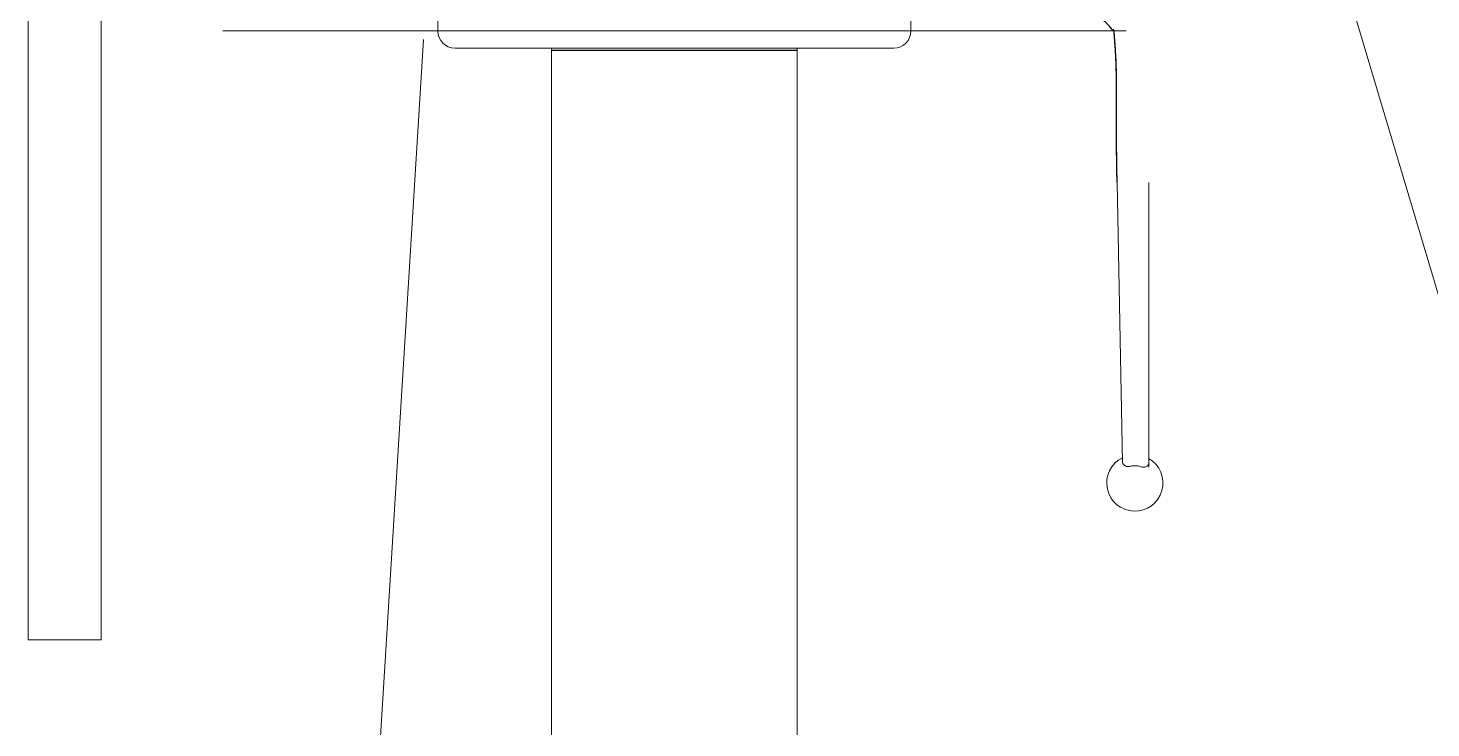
# Model space of a CAD drawing. Header units: millimetres. Extents: x 0 to 100323, y 0 to 59400.
# Drawn here: x 64621 to 66252, y 27148 to 27961 of the extents above; entities that cross this region are included whole.
import ezdxf

# ---------------------------------------------------------------- set-up
doc = ezdxf.new("R2010")
doc.units = ezdxf.units.MM
doc.header["$LTSCALE"] = 100
doc.linetypes.add('CHAIN', pattern=[0.3543, 0.2362, -0.0295, 0.0591, -0.0295])
doc.layers.add('P_Biomass (BM)', color=150, linetype='Continuous', lineweight=18, true_color=0x007fff)
doc.layers.add('P_BioMass CenterLine', color=150, linetype='CHAIN', lineweight=18, true_color=0x007fff)
doc.layers.add('Symbol', color=7, linetype='Continuous', lineweight=18)
doc.layers.add('Visible', color=7, linetype='Continuous', lineweight=25)

# ---------------------------------------------------------------- blocks, each defined once
blk = doc.blocks.new('Balloon37')
at = {"layer": 'Symbol'}
blk.add_line((650.808, 279.478), (648.715, 245.678), dxfattribs=at)
blk = doc.blocks.new('Balloon38')
at = {"layer": 'Symbol'}
blk.add_line((659.304, 287.577), (685.951, 198.186), dxfattribs=at)

msp = doc.modelspace()

# ---------------------------------------------------------------- linework, layer by layer
at = {"layer": 'P_Biomass (BM)'}
for p, q in [((64621.1, 28507.1), (64621.1, 27250.2)), ((64706.1, 28507.1), (64706.1, 27250.2)), ((65097.4, 27989), (65097.4, 27957.8)), ((65647.4, 27989), (65647.4, 27957.8)), ((65117.4, 27937.8), (65627.4, 27937.8)), ((65229.5, 27937.8), (65229.5, 27935.3)), ((65229.5, 27935.3), (65229.5, 26655.3)), ((65229.5, 27935.3), (65515.2, 27935.3)), ((65515.2, 27937.8), (65515.2, 27935.3)), ((65515.2, 27935.3), (65515.2, 27123.1)), ((65887, 27781.7), (65893.2, 27456.7)), ((65923.7, 27781.7), (65923.7, 27460.7)), ((65923.7, 27459.2), (65923.7, 27458)), ((65923.7, 27457), (65923.7, 27450.6)), ((65923.7, 27456), (65923.7, 27455.5)), ((64621.1, 27250.2), (64706.1, 27250.2))]:
    msp.add_line(p, q, dxfattribs=at)
for centre, radius, start, end in [((65117.4, 27957.8), 20, 180, 270), ((65627.4, 27957.8), 20, 270, 0), ((65907.6, 27432.3), 32.7, 116.2481, 60.3786)]:
    msp.add_arc(centre, radius, start, end, dxfattribs=at)
for points, knots in [([(65883, 27959.7), (65883, 27959.6), (65882.9, 27959.6), (65882.8, 27959.5), (65882.7, 27959.4), (65882.6, 27959.3), (65882.5, 27959.3), (65882.4, 27959.2), (65882.4, 27959.2), (65882.4, 27959.2), (65882.4, 27959.2), (65882.4, 27959.2), (65882.4, 27959.2), (65882.4, 27959.2), (65882.4, 27959.2), (65882.4, 27959.2), (65882.4, 27959.2), (65882.4, 27959.2), (65882.4, 27959.2), (65882.4, 27959.2), (65882.4, 27959.2), (65882.4, 27959.2), (65882.4, 27959.2), (65882.4, 27959.2), (65882.4, 27959.2), (65882.4, 27959.2)], [0, 0, 0, 0, 0.0342653, 0.0342653, 0.0564104, 0.0564104, 0.1118493, 0.1118493, 0.1522536, 0.1522536, 0.165715, 0.165715, 0.1993723, 0.1993723, 0.211992, 0.211992, 0.2167244, 0.2167244, 0.218499, 0.218499, 0.2193403, 0.2193403, 0.219761, 0.219761, 0.2198135, 0.2198135, 0.2198135, 0.2198135]), ([(65882.4, 27959.2), (65882.4, 27959.2), (65882.4, 27959.2), (65882.4, 27959.2), (65882.4, 27959.2), (65882.4, 27959.2), (65882.4, 27959.2), (65882.4, 27959.2), (65882.4, 27959.2), (65882.4, 27959.2)], [13.1050358, 13.1050358, 13.1050358, 13.1050358, 13.1309743, 13.1309743, 13.1934743, 13.1934743, 13.3184743, 13.3184743, 13.3308836, 13.3308836, 13.3308836, 13.3308836]), ([(65883.4, 27957.7), (65883.4, 27957.7), (65883.4, 27957.7), (65883.4, 27957.7), (65883.4, 27957.7), (65883.4, 27957.7), (65883.4, 27957.7), (65883.4, 27957.7), (65883.4, 27957.7), (65883.4, 27957.7), (65883.4, 27957.7), (65883.4, 27957.7), (65883.4, 27957.7), (65883.4, 27957.7)], [7.0453475596, 7.0453475596, 7.0453475596, 7.0453475596, 7.0453759568, 7.0453759568, 7.0453884745, 7.0453884745, 7.0454217161, 7.0454217161, 7.0454660294, 7.0454660294, 7.0455841978, 7.0455841978, 7.0456360431, 7.0456360431, 7.0456360431, 7.0456360431]), ([(65923.7, 27781.7), (65923.7, 27698.4), (65923.7, 27615), (65923.7, 27519), (65923.7, 27506.4), (65923.7, 27487.4), (65923.7, 27481), (65923.7, 27471.5), (65923.7, 27468.3), (65923.7, 27463.6), (65923.7, 27462), (65923.7, 27460.3), (65923.7, 27460.3), (65923.7, 27460.2)], [0, 0, 0, 0, 10, 10, 11.520833, 11.520833, 12.28125, 12.28125, 12.661458, 12.661458, 12.851563, 12.851563, 12.860497, 12.860497, 12.860497, 12.860497]), ([(65893.1, 27461.6), (65893.1, 27461.6), (65893.1, 27461.6), (65893.1, 27461), (65893.1, 27459.7), (65893.2, 27457.3), (65893, 27456.1), (65893.9, 27454.4), (65894.4, 27453.5), (65896.2, 27452.4), (65897, 27452), (65898.9, 27451.5), (65899.8, 27451.5), (65901, 27451.6), (65901.4, 27451.6), (65902.9, 27451.9), (65903.8, 27452.2), (65907.3, 27452.5), (65908.7, 27452.5), (65911.8, 27452.1), (65913.3, 27451.7), (65914.4, 27451.3)], [-2.513433, -2.513433, -2.513433, -2.513433, -2.353784, -2.353784, -1.668382, -1.668382, -0.997322, -0.997322, -0.686704, -0.686704, -0.523295, -0.523295, -0.401439, -0.401439, -0.353896, -0.353896, -0.244256, -0.244256, -0.142517, -0.142517, 0, 0, 0, 0]), ([(65914.4, 27451.3), (65915, 27451.1), (65915.7, 27450.9), (65917.1, 27450.6), (65917.7, 27450.6), (65919.1, 27450.7), (65919.9, 27450.8), (65921.6, 27451.5), (65922.3, 27452.1), (65923.4, 27453.5), (65923.7, 27454.5), (65923.7, 27455.4), (65923.7, 27455.5), (65923.7, 27455.6)], [-2.638335, -2.638335, -2.638335, -2.638335, -2.541484, -2.541484, -2.438567, -2.438567, -2.28348, -2.28348, -2.054864, -2.054864, -1.611003, -1.611003, -1.556778, -1.556778, -1.556778, -1.556778]), ([(65923.7, 27459.6), (65923.7, 27459.9), (65923.7, 27460.1), (65923.7, 27460.6), (65923.7, 27460.7), (65923.7, 27460.7)], [-1.0338091, -1.0338091, -1.0338091, -1.0338091, -0.902225, -0.902225, -0.7022309, -0.7022309, -0.7022309, -0.7022309]), ([(65923.7, 27459.2), (65923.7, 27459), (65923.7, 27458.7), (65923.7, 27457.7), (65923.7, 27456.7), (65923.7, 27455.5)], [-0.3264327, -0.3264327, -0.3264327, -0.3264327, -0.2401981, -0.2401981, 0, 0, 0, 0])]:
    msp.add_open_spline(points, degree=3, knots=knots, dxfattribs=at)
at = {"layer": 'P_BioMass CenterLine', "ltscale": 11.667578}
for p, q in [((65897.4, 27957.8), (64847.4, 27957.8)), ((64847.4, 27957.8), (65897.4, 27957.8))]:
    msp.add_line(p, q, dxfattribs=at)
at = {"layer": 'Visible'}
for p, q in [((65883, 27959.7), (65883, 27959.7)), ((65883.4, 27957.7), (65883.4, 27957.7)), ((65883.5, 27957.7), (65883.5, 27957.7)), ((65229.5, 27935.3), (65515.2, 27935.3))]:
    msp.add_line(p, q, dxfattribs=at)
for points, knots in [([(65881.7, 27958.6), (65880.7, 27959.5), (65880.1, 27961.4), (65876.2, 27965.3), (65873.2, 27968.2), (65861.2, 27979.8), (65852.1, 27988.3), (65816.1, 28023), (65789.4, 28049.4), (65755.2, 28082.8), (65747.2, 28089.3), (65736.4, 28099.7), (65733.3, 28103.2), (65726.1, 28113.5), (65722.8, 28120.7), (65719.2, 28133.9), (65718.5, 28139.8), (65718.4, 28145.7)], [7.133962, 7.133962, 7.133962, 7.133962, 7.299118, 7.299118, 7.799121, 7.799121, 9.299156, 9.299156, 13.799275, 13.799275, 15.032666, 15.032666, 15.597877, 15.597877, 16.530098, 16.530098, 17.237075, 17.237075, 17.237075, 17.237075]), ([(65882.4, 27959.2), (65882.4, 27959.2), (65882.4, 27959.2), (65882.4, 27959.2), (65882.4, 27959.2), (65882.4, 27959.2), (65882.4, 27959.2), (65882.4, 27959.2), (65882.4, 27959.2), (65882.4, 27959.2), (65882.4, 27959.2), (65882.3, 27959.2), (65883, 27958.3), (65883.3, 27957.8), (65883.3, 27957.8), (65883.3, 27957.7), (65883.3, 27957.7), (65883.3, 27957.7), (65883.3, 27957.7), (65883.3, 27957.7), (65883.3, 27957.7), (65883.4, 27957.7), (65883.4, 27957.7), (65883.4, 27957.7), (65883.4, 27957.7), (65883.4, 27957.7), (65883.4, 27957.7), (65883.4, 27957.7), (65883.4, 27957.7), (65883.4, 27957.7), (65883.4, 27957.7), (65883.4, 27957.7), (65883.4, 27957.7), (65883.4, 27957.7), (65883.4, 27957.7), (65883.4, 27957.7), (65883.4, 27957.7), (65883.4, 27957.7)], [7.21565822, 7.21565822, 7.21565822, 7.21565822, 7.21590425, 7.21590425, 7.21604345, 7.21604345, 7.21611305, 7.21611305, 7.21614786, 7.21614786, 7.21616527, 7.21616527, 7.28151799, 7.28151799, 7.28688035, 7.28688035, 7.28911105, 7.28911105, 7.28966903, 7.28966903, 7.29023132, 7.29023132, 7.29051201, 7.29051201, 7.29079325, 7.29079325, 7.29086288, 7.29086288, 7.2908977, 7.2908977, 7.29093292, 7.29093292, 7.29095056, 7.29095056, 7.29102182, 7.29102182, 7.2921349, 7.2921349, 7.2921349, 7.2921349]), ([(65883.9, 27957.8), (65883.9, 27957.8), (65883.9, 27957.8), (65883.9, 27957.8), (65883.9, 27957.8), (65883.9, 27957.8), (65883.9, 27957.8), (65883.9, 27957.8), (65883.9, 27957.8), (65883.9, 27957.8), (65883.9, 27957.8), (65883.9, 27957.8), (65883.9, 27957.8), (65883.9, 27957.8), (65883.9, 27957.8), (65883.9, 27957.8), (65883.9, 27957.8), (65883.9, 27957.8), (65883.9, 27957.8), (65883.9, 27957.8), (65883.9, 27957.8), (65883.8, 27957.7), (65883.7, 27957.7), (65883.6, 27957.7), (65883.5, 27957.7), (65883.4, 27957.7), (65883.4, 27957.7), (65883.4, 27957.7), (65883.4, 27957.7), (65883.3, 27957.7), (65883.3, 27957.7), (65883.3, 27957.7), (65883.3, 27957.7), (65883.3, 27957.7), (65883.3, 27957.7), (65883.3, 27957.7), (65883.3, 27957.7), (65883.3, 27957.7), (65883.3, 27957.7), (65883.3, 27957.7), (65883.3, 27957.7), (65883.3, 27957.7), (65883.3, 27957.7), (65883.3, 27957.7), (65883.3, 27957.7), (65883.3, 27957.7), (65883.3, 27957.7), (65883.3, 27957.7), (65883.3, 27957.7), (65883.3, 27957.7), (65883.3, 27957.7), (65883.3, 27957.7), (65883.3, 27957.7), (65883.3, 27957.7), (65883.3, 27957.7), (65883.3, 27957.7), (65883.3, 27957.7), (65883.3, 27957.7), (65883.3, 27957.8), (65883.2, 27957.9), (65883.2, 27958), (65883, 27958.3), (65882.9, 27958.6), (65882.6, 27958.9), (65882.5, 27959.1), (65882.4, 27959.2), (65882.4, 27959.2), (65882.4, 27959.2)], [7.2287214, 7.2287214, 7.2287214, 7.2287214, 7.2287315, 7.2287315, 7.2287848, 7.2287848, 7.2287979, 7.2287979, 7.2288079, 7.2288079, 7.2289104, 7.2289104, 7.2289956, 7.2289956, 7.2292514, 7.2292514, 7.2300187, 7.2300187, 7.2323202, 7.2323202, 7.2392244, 7.2392244, 7.2599401, 7.2599401, 7.322258, 7.322258, 7.3888131, 7.3888131, 7.4012769, 7.4012769, 7.4106247, 7.4106247, 7.411501, 7.411501, 7.4116653, 7.4116653, 7.4117886, 7.4117886, 7.4118054, 7.4118054, 7.4118156, 7.4118156, 7.4118618, 7.4118618, 7.4119018, 7.4119018, 7.412022, 7.412022, 7.4123822, 7.4123822, 7.4127026, 7.4127026, 7.4131073, 7.4131073, 7.4137689, 7.4137689, 7.4150961, 7.4150961, 7.4189228, 7.4189228, 7.4303908, 7.4303908, 7.4648843, 7.4648843, 7.4837966, 7.4837966, 7.4846564, 7.4846564, 7.4846564, 7.4846564]), ([(65882.4, 27959.2), (65882.4, 27959.2), (65882.4, 27959.2), (65882.4, 27959.2), (65882.4, 27959.2), (65882.4, 27959.2), (65882.4, 27959.2), (65882.4, 27959.2), (65882.4, 27959.2), (65882.4, 27959.2), (65882.4, 27959.2), (65882.4, 27959.2), (65882.4, 27959.2), (65882.4, 27959.2)], [1.6592567, 1.6592567, 1.6592567, 1.6592567, 1.65926823, 1.65926823, 1.65935196, 1.65935196, 1.66069637, 1.66069637, 1.66340635, 1.66340635, 1.66891234, 1.66891234, 1.75256988, 1.75256988, 1.75256988, 1.75256988]), ([(65883.4, 27957.7), (65883.4, 27957.7), (65883.4, 27957.7), (65883.4, 27957.7), (65883.4, 27957.7), (65883.4, 27957.7), (65883.4, 27957.7), (65883.4, 27957.7), (65883.4, 27957.7), (65883.4, 27957.7), (65883.4, 27957.7), (65883.4, 27957.7), (65883.4, 27957.7), (65883.4, 27957.7), (65883.4, 27957.7), (65883.4, 27957.7), (65883.4, 27957.7), (65883.4, 27957.7), (65883.4, 27957.7), (65883.4, 27957.7), (65883.4, 27957.7), (65883.4, 27957.7), (65883.4, 27957.7), (65883.4, 27957.7), (65883.4, 27957.7), (65883.4, 27957.7), (65883.4, 27957.7), (65883.4, 27957.7), (65883.4, 27957.7), (65883.4, 27957.7), (65883.4, 27957.7), (65883.4, 27957.7), (65883.4, 27957.7), (65883.4, 27957.7), (65883.4, 27957.7), (65883.4, 27957.7), (65883.3, 27957.7), (65883.3, 27957.7), (65883.3, 27957.7), (65883.3, 27957.7), (65883.3, 27957.7), (65883.3, 27957.7), (65883.3, 27957.7), (65883.3, 27957.8), (65883.3, 27957.8), (65883.1, 27958.1), (65883, 27958.3), (65882.8, 27958.7), (65882.7, 27958.9), (65882.5, 27959.1)], [0.1015273, 0.1015273, 0.1015273, 0.1015273, 0.10195, 0.10195, 0.1038903, 0.1038903, 0.1075887, 0.1075887, 0.1150378, 0.1150378, 0.1198228, 0.1198228, 0.1260962, 0.1260962, 0.1343417, 0.1343417, 0.1451937, 0.1451937, 0.1594868, 0.1594868, 0.1783207, 0.1783207, 0.5450054, 0.5450054, 0.6700892, 0.6700892, 0.6705838, 0.6705838, 0.6707088, 0.6707088, 0.6707706, 0.6707706, 0.670832, 0.670832, 0.6708933, 0.6708933, 0.6711403, 0.6711403, 0.6716352, 0.6716352, 0.6726166, 0.6726166, 0.6745713, 0.6745713, 0.6807116, 0.6807116, 0.7120343, 0.7120343, 0.7363128, 0.7363128, 0.7363128, 0.7363128]), ([(65883.4, 27957.7), (65883.4, 27957.7), (65883.4, 27957.7), (65883.4, 27957.7), (65883.4, 27957.7), (65883.4, 27957.7), (65883.4, 27957.7), (65883.4, 27957.7), (65883.4, 27957.7), (65883.4, 27957.7), (65883.4, 27957.7), (65883.4, 27957.7), (65883.4, 27957.7), (65883.3, 27957.7), (65883.4, 27957.7), (65883.4, 27957.7)], [13.1677676, 13.1677676, 13.1677676, 13.1677676, 13.1719014, 13.1719014, 13.2131394, 13.2131394, 13.2462849, 13.2462849, 13.2541696, 13.2541696, 13.2545149, 13.2545149, 13.2546845, 13.2546845, 13.4613066, 13.4613066, 13.4613066, 13.4613066]), ([(65887, 27781.7), (65887, 27781.7), (65887, 27781.7), (65887, 27781.7), (65887, 27781.7), (65887, 27781.8), (65887, 27781.8), (65887, 27781.8), (65887, 27781.9), (65887, 27782.1), (65887, 27782.4), (65887, 27783.2), (65887, 27783.8), (65886.9, 27786), (65886.9, 27787.6), (65886.7, 27797.7), (65886.6, 27806.2), (65886.3, 27826.1), (65886.3, 27837.4), (65886.3, 27872.9), (65886.8, 27897.1), (65885.6, 27929.2), (65885.1, 27937.3), (65884.2, 27947.9), (65884, 27950.6), (65883.8, 27954.2), (65883.7, 27955.1), (65883.7, 27956.3), (65883.7, 27956.7), (65883.6, 27957.2), (65883.6, 27957.3), (65883.6, 27957.5), (65883.5, 27957.5), (65883.5, 27957.6), (65883.5, 27957.6), (65883.5, 27957.6), (65883.5, 27957.6), (65883.5, 27957.7), (65883.5, 27957.7), (65883.5, 27957.7), (65883.5, 27957.7), (65883.5, 27957.7)], [0, 0, 0, 0, 0.000067, 0.000067, 0.001487, 0.001487, 0.003381, 0.003381, 0.008432, 0.008432, 0.03537, 0.03537, 0.107204, 0.107204, 0.298761, 0.298761, 1.320406, 1.320406, 2.682621, 2.682621, 5.579521, 5.579521, 6.544832, 6.544832, 6.866568, 6.866568, 6.97381, 6.97381, 7.017016, 7.017016, 7.031716, 7.031716, 7.037946, 7.037946, 7.040948, 7.040948, 7.042529, 7.042529, 7.04348, 7.04348, 7.043632, 7.043632, 7.043632, 7.043632]), ([(65887, 27781.7), (65886.5, 27811), (65886.2, 27840.4), (65886.4, 27884.3), (65886.5, 27899), (65885.9, 27921), (65885.6, 27928.3), (65884.8, 27941.1), (65884.3, 27946.6), (65883.8, 27953.1), (65883.8, 27954.1), (65883.7, 27955.7), (65883.7, 27956.2), (65883.6, 27957), (65883.6, 27957.3), (65883.5, 27957.5), (65883.5, 27957.6), (65883.5, 27957.6), (65883.5, 27957.6), (65883.5, 27957.6), (65883.5, 27957.7), (65883.5, 27957.7), (65883.5, 27957.7), (65883.5, 27957.7)], [0, 0, 0, 0, 3.518713, 3.518713, 5.277166, 5.277166, 6.157605, 6.157605, 6.817844, 6.817844, 6.941639, 6.941639, 7.004139, 7.004139, 7.035492, 7.035492, 7.039405, 7.039405, 7.041362, 7.041362, 7.042963, 7.042963, 7.043651, 7.043651, 7.043651, 7.043651])]:
    msp.add_open_spline(points, degree=3, knots=knots, dxfattribs=at)
for points in [[(65883.3, 27957.7), (65883.3, 27957.7), (65883.3, 27957.7), (65883.3, 27957.7)], [(65883.4, 27957.7), (65883.4, 27957.7), (65883.4, 27957.7), (65883.4, 27957.7)]]:
    msp.add_open_spline(points, degree=3, dxfattribs=at)

# ---------------------------------------------------------------- block references
at = {"layer": 'Symbol', "xscale": 100, "yscale": 100, "zscale": 100}
for name in ['Balloon38', 'Balloon37']:
    msp.add_blockref(name, (0, 0), dxfattribs=at)

doc.saveas('drawing.dxf')
